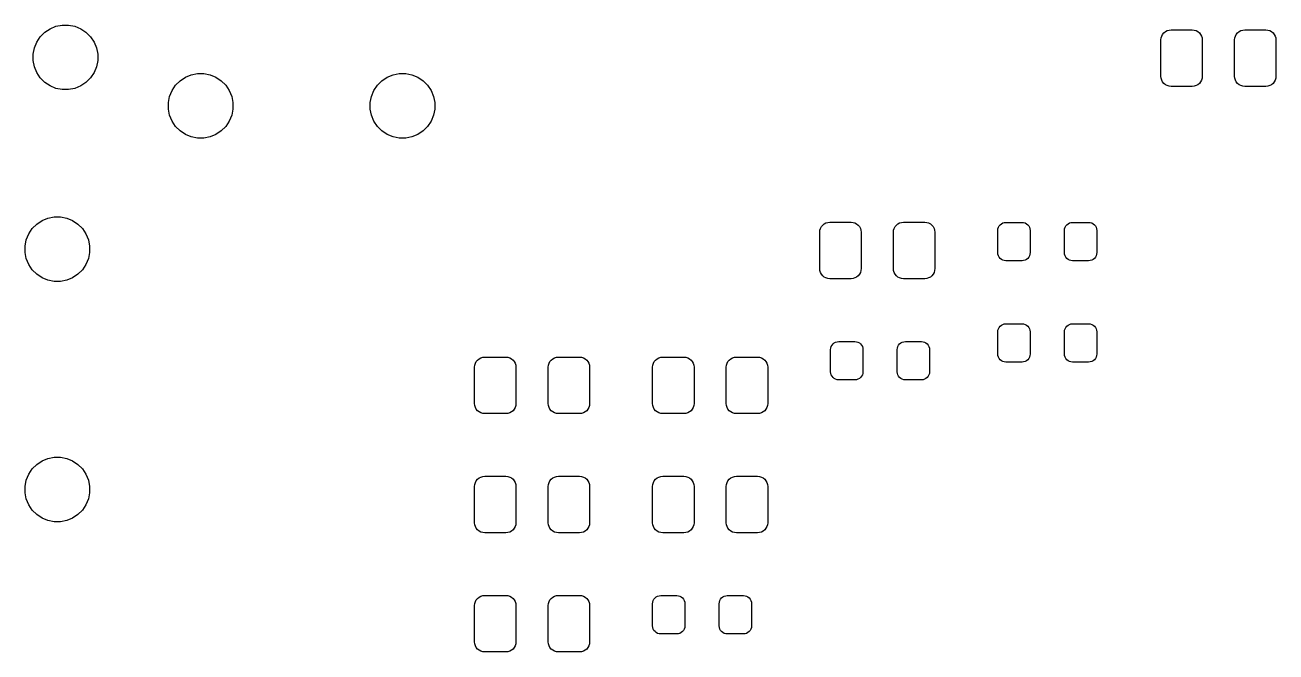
# Model space of a CAD drawing. Extents: x 30 to 486, y -172 to -28.
# Drawn here: x 433.77 to 464.75, y -141.72 to -126.2 of the extents above; entities that cross this region are included whole.
import ezdxf

# ---------------------------------------------------------------- set-up
doc = ezdxf.new("R2010")
doc.units = 0
doc.layers.add('BLACK', color=7, linetype='CONTINUOUS')

msp = doc.modelspace()

# ---------------------------------------------------------------- linework, layer by layer
at = {"layer": 'BLACK', "linetype": 'CONTINUOUS'}
for p, q in [((434.147, -126.49), (434.258, -126.379)), ((434.258, -126.379), (434.389, -126.291)), ((434.389, -126.291), (434.535, -126.231)), ((434.535, -126.231), (434.689, -126.2)), ((434.689, -126.2), (434.847, -126.2)), ((434.847, -126.2), (435.001, -126.231)), ((435.001, -126.231), (435.147, -126.291)), ((435.147, -126.291), (435.278, -126.379)), ((435.278, -126.379), (435.389, -126.49)), ((461.945, -126.431), (461.976, -126.393)), ((461.976, -126.393), (462.014, -126.362)), ((462.014, -126.362), (462.057, -126.339)), ((462.057, -126.339), (462.104, -126.325)), ((462.104, -126.325), (462.153, -126.32)), ((462.153, -126.32), (462.678, -126.32)), ((462.678, -126.32), (462.727, -126.325)), ((462.727, -126.325), (462.774, -126.339)), ((462.774, -126.339), (462.817, -126.362)), ((462.817, -126.362), (462.855, -126.393)), ((462.855, -126.393), (462.886, -126.431)), ((463.77, -126.431), (463.801, -126.393)), ((463.801, -126.393), (463.839, -126.362)), ((463.839, -126.362), (463.882, -126.339)), ((463.882, -126.339), (463.929, -126.325)), ((463.929, -126.325), (463.978, -126.32)), ((463.978, -126.32), (464.503, -126.32)), ((464.503, -126.32), (464.552, -126.325)), ((464.552, -126.325), (464.599, -126.339)), ((464.599, -126.339), (464.642, -126.362)), ((464.642, -126.362), (464.68, -126.393)), ((464.68, -126.393), (464.711, -126.431)), ((433.999, -126.767), (434.059, -126.621)), ((434.059, -126.621), (434.147, -126.49)), ((435.389, -126.49), (435.477, -126.621)), ((435.477, -126.621), (435.537, -126.767)), ((461.903, -126.57), (461.908, -126.521)), ((461.903, -127.47), (461.903, -126.57)), ((461.908, -126.521), (461.922, -126.474)), ((461.922, -126.474), (461.945, -126.431)), ((462.886, -126.431), (462.909, -126.474)), ((462.909, -126.474), (462.923, -126.521)), ((462.923, -126.521), (462.928, -126.57)), ((462.928, -126.57), (462.928, -127.47)), ((463.728, -126.57), (463.733, -126.521)), ((463.728, -127.47), (463.728, -126.57)), ((463.733, -126.521), (463.747, -126.474)), ((463.747, -126.474), (463.77, -126.431)), ((464.711, -126.431), (464.734, -126.474)), ((464.734, -126.474), (464.748, -126.521)), ((464.748, -126.521), (464.753, -126.57)), ((464.753, -126.57), (464.753, -127.47)), ((433.968, -126.921), (433.999, -126.767)), ((433.968, -127.079), (433.968, -126.921)), ((435.537, -126.767), (435.568, -126.921)), ((435.568, -126.921), (435.568, -127.079)), ((433.999, -127.233), (433.968, -127.079)), ((434.059, -127.379), (433.999, -127.233)), ((435.537, -127.233), (435.477, -127.379)), ((435.568, -127.079), (435.537, -127.233)), ((434.147, -127.51), (434.059, -127.379)), ((434.258, -127.621), (434.147, -127.51)), ((434.389, -127.709), (434.258, -127.621)), ((435.278, -127.621), (435.147, -127.709)), ((435.389, -127.51), (435.278, -127.621)), ((435.477, -127.379), (435.389, -127.51)), ((437.497, -127.69), (437.608, -127.579)), ((437.608, -127.579), (437.739, -127.491)), ((437.739, -127.491), (437.885, -127.431)), ((437.885, -127.431), (438.039, -127.4)), ((438.039, -127.4), (438.197, -127.4)), ((438.197, -127.4), (438.351, -127.431)), ((438.351, -127.431), (438.497, -127.491)), ((438.497, -127.491), (438.628, -127.579)), ((438.628, -127.579), (438.739, -127.69)), ((442.497, -127.69), (442.608, -127.579)), ((442.608, -127.579), (442.739, -127.491)), ((442.739, -127.491), (442.885, -127.431)), ((442.885, -127.431), (443.039, -127.4)), ((443.039, -127.4), (443.197, -127.4)), ((443.197, -127.4), (443.351, -127.431)), ((443.351, -127.431), (443.497, -127.491)), ((443.497, -127.491), (443.628, -127.579)), ((443.628, -127.579), (443.739, -127.69)), ((461.908, -127.519), (461.903, -127.47)), ((461.922, -127.566), (461.908, -127.519)), ((461.945, -127.609), (461.922, -127.566)), ((461.976, -127.647), (461.945, -127.609)), ((462.014, -127.678), (461.976, -127.647)), ((462.855, -127.647), (462.817, -127.678)), ((462.886, -127.609), (462.855, -127.647)), ((462.909, -127.566), (462.886, -127.609)), ((462.923, -127.519), (462.909, -127.566)), ((462.928, -127.47), (462.923, -127.519)), ((463.733, -127.519), (463.728, -127.47)), ((463.747, -127.566), (463.733, -127.519)), ((463.77, -127.609), (463.747, -127.566)), ((463.801, -127.647), (463.77, -127.609)), ((463.839, -127.678), (463.801, -127.647)), ((464.68, -127.647), (464.642, -127.678)), ((464.711, -127.609), (464.68, -127.647)), ((464.734, -127.566), (464.711, -127.609)), ((464.748, -127.519), (464.734, -127.566)), ((464.753, -127.47), (464.748, -127.519)), ((434.535, -127.769), (434.389, -127.709)), ((434.689, -127.8), (434.535, -127.769)), ((434.847, -127.8), (434.689, -127.8)), ((435.001, -127.769), (434.847, -127.8)), ((435.147, -127.709), (435.001, -127.769)), ((437.318, -128.121), (437.349, -127.967)), ((437.349, -127.967), (437.409, -127.821)), ((437.409, -127.821), (437.497, -127.69)), ((438.739, -127.69), (438.827, -127.821)), ((438.827, -127.821), (438.887, -127.967)), ((438.887, -127.967), (438.918, -128.121)), ((442.318, -128.121), (442.349, -127.967)), ((442.349, -127.967), (442.409, -127.821)), ((442.409, -127.821), (442.497, -127.69)), ((443.739, -127.69), (443.827, -127.821)), ((443.827, -127.821), (443.887, -127.967)), ((443.887, -127.967), (443.918, -128.121)), ((462.057, -127.701), (462.014, -127.678)), ((462.104, -127.715), (462.057, -127.701)), ((462.153, -127.72), (462.104, -127.715)), ((462.678, -127.72), (462.153, -127.72)), ((462.727, -127.715), (462.678, -127.72)), ((462.774, -127.701), (462.727, -127.715)), ((462.817, -127.678), (462.774, -127.701)), ((463.882, -127.701), (463.839, -127.678)), ((463.929, -127.715), (463.882, -127.701)), ((463.978, -127.72), (463.929, -127.715)), ((464.503, -127.72), (463.978, -127.72)), ((464.552, -127.715), (464.503, -127.72)), ((464.599, -127.701), (464.552, -127.715)), ((464.642, -127.678), (464.599, -127.701)), ((437.318, -128.279), (437.318, -128.121)), ((438.918, -128.121), (438.918, -128.279)), ((442.318, -128.279), (442.318, -128.121)), ((443.918, -128.121), (443.918, -128.279)), ((437.349, -128.433), (437.318, -128.279)), ((437.409, -128.579), (437.349, -128.433)), ((437.497, -128.71), (437.409, -128.579)), ((438.827, -128.579), (438.739, -128.71)), ((438.887, -128.433), (438.827, -128.579)), ((438.918, -128.279), (438.887, -128.433)), ((442.349, -128.433), (442.318, -128.279)), ((442.409, -128.579), (442.349, -128.433)), ((442.497, -128.71), (442.409, -128.579)), ((443.827, -128.579), (443.739, -128.71)), ((443.887, -128.433), (443.827, -128.579)), ((443.918, -128.279), (443.887, -128.433)), ((437.608, -128.821), (437.497, -128.71)), ((437.739, -128.909), (437.608, -128.821)), ((438.628, -128.821), (438.497, -128.909)), ((438.739, -128.71), (438.628, -128.821)), ((442.608, -128.821), (442.497, -128.71)), ((442.739, -128.909), (442.608, -128.821)), ((443.628, -128.821), (443.497, -128.909)), ((443.739, -128.71), (443.628, -128.821)), ((437.885, -128.969), (437.739, -128.909)), ((438.039, -129), (437.885, -128.969)), ((438.197, -129), (438.039, -129)), ((438.351, -128.969), (438.197, -129)), ((438.497, -128.909), (438.351, -128.969)), ((442.885, -128.969), (442.739, -128.909)), ((443.039, -129), (442.885, -128.969)), ((443.197, -129), (443.039, -129)), ((443.351, -128.969), (443.197, -129)), ((443.497, -128.909), (443.351, -128.969)), ((434.058, -131.129), (434.189, -131.041)), ((434.189, -131.041), (434.335, -130.981)), ((434.335, -130.981), (434.489, -130.95)), ((434.489, -130.95), (434.647, -130.95)), ((434.647, -130.95), (434.801, -130.981)), ((434.801, -130.981), (434.947, -131.041)), ((434.947, -131.041), (435.078, -131.129)), ((433.799, -131.517), (433.859, -131.371)), ((433.859, -131.371), (433.947, -131.24)), ((433.947, -131.24), (434.058, -131.129)), ((435.078, -131.129), (435.189, -131.24)), ((435.189, -131.24), (435.277, -131.371)), ((435.277, -131.371), (435.337, -131.517)), ((453.453, -131.33), (453.458, -131.281)), ((453.453, -132.23), (453.453, -131.33)), ((453.458, -131.281), (453.472, -131.234)), ((453.472, -131.234), (453.495, -131.191)), ((453.495, -131.191), (453.526, -131.153)), ((453.526, -131.153), (453.564, -131.122)), ((453.564, -131.122), (453.607, -131.099)), ((453.607, -131.099), (453.654, -131.085)), ((453.654, -131.085), (453.703, -131.08)), ((453.703, -131.08), (454.228, -131.08)), ((454.228, -131.08), (454.277, -131.085)), ((454.277, -131.085), (454.324, -131.099)), ((454.324, -131.099), (454.367, -131.122)), ((454.367, -131.122), (454.405, -131.153)), ((454.405, -131.153), (454.436, -131.191)), ((454.436, -131.191), (454.459, -131.234)), ((454.459, -131.234), (454.473, -131.281)), ((454.473, -131.281), (454.478, -131.33)), ((454.478, -131.33), (454.478, -132.23)), ((455.278, -131.33), (455.283, -131.281)), ((455.278, -132.23), (455.278, -131.33)), ((455.283, -131.281), (455.297, -131.234)), ((455.297, -131.234), (455.32, -131.191)), ((455.32, -131.191), (455.351, -131.153)), ((455.351, -131.153), (455.389, -131.122)), ((455.389, -131.122), (455.432, -131.099)), ((455.432, -131.099), (455.479, -131.085)), ((455.479, -131.085), (455.528, -131.08)), ((455.528, -131.08), (456.053, -131.08)), ((456.053, -131.08), (456.102, -131.085)), ((456.102, -131.085), (456.149, -131.099)), ((456.149, -131.099), (456.192, -131.122)), ((456.192, -131.122), (456.23, -131.153)), ((456.23, -131.153), (456.261, -131.191)), ((456.261, -131.191), (456.284, -131.234)), ((456.284, -131.234), (456.298, -131.281)), ((456.298, -131.281), (456.303, -131.33)), ((456.303, -131.33), (456.303, -132.23)), ((457.863, -131.285), (457.867, -131.246)), ((457.863, -131.835), (457.863, -131.285)), ((457.867, -131.246), (457.878, -131.208)), ((457.878, -131.208), (457.897, -131.174)), ((457.897, -131.174), (457.922, -131.144)), ((457.922, -131.144), (457.952, -131.119)), ((457.952, -131.119), (457.986, -131.1)), ((457.986, -131.1), (458.024, -131.089)), ((458.024, -131.089), (458.063, -131.085)), ((458.063, -131.085), (458.463, -131.085)), ((458.463, -131.085), (458.502, -131.089)), ((458.502, -131.089), (458.54, -131.1)), ((458.54, -131.1), (458.574, -131.119)), ((458.574, -131.119), (458.604, -131.144)), ((458.604, -131.144), (458.629, -131.174)), ((458.629, -131.174), (458.648, -131.208)), ((458.648, -131.208), (458.659, -131.246)), ((458.659, -131.246), (458.663, -131.285)), ((458.663, -131.285), (458.663, -131.835)), ((459.513, -131.285), (459.517, -131.246)), ((459.513, -131.835), (459.513, -131.285)), ((459.517, -131.246), (459.528, -131.208)), ((459.528, -131.208), (459.547, -131.174)), ((459.547, -131.174), (459.572, -131.144)), ((459.572, -131.144), (459.602, -131.119)), ((459.602, -131.119), (459.636, -131.1)), ((459.636, -131.1), (459.674, -131.089)), ((459.674, -131.089), (459.713, -131.085)), ((459.713, -131.085), (460.113, -131.085)), ((460.113, -131.085), (460.152, -131.089)), ((460.152, -131.089), (460.19, -131.1)), ((460.19, -131.1), (460.224, -131.119)), ((460.224, -131.119), (460.254, -131.144)), ((460.254, -131.144), (460.279, -131.174)), ((460.279, -131.174), (460.298, -131.208)), ((460.298, -131.208), (460.309, -131.246)), ((460.309, -131.246), (460.313, -131.285)), ((460.313, -131.285), (460.313, -131.835)), ((433.768, -131.671), (433.799, -131.517)), ((433.768, -131.829), (433.768, -131.671)), ((435.337, -131.517), (435.368, -131.671)), ((435.368, -131.671), (435.368, -131.829)), ((433.799, -131.983), (433.768, -131.829)), ((433.859, -132.129), (433.799, -131.983)), ((435.337, -131.983), (435.277, -132.129)), ((435.368, -131.829), (435.337, -131.983)), ((457.867, -131.874), (457.863, -131.835)), ((457.878, -131.912), (457.867, -131.874)), ((457.897, -131.946), (457.878, -131.912)), ((457.922, -131.976), (457.897, -131.946)), ((457.952, -132.001), (457.922, -131.976)), ((458.604, -131.976), (458.574, -132.001)), ((458.629, -131.946), (458.604, -131.976)), ((458.648, -131.912), (458.629, -131.946)), ((458.659, -131.874), (458.648, -131.912)), ((458.663, -131.835), (458.659, -131.874)), ((459.517, -131.874), (459.513, -131.835)), ((459.528, -131.912), (459.517, -131.874)), ((459.547, -131.946), (459.528, -131.912)), ((459.572, -131.976), (459.547, -131.946)), ((459.602, -132.001), (459.572, -131.976)), ((460.254, -131.976), (460.224, -132.001)), ((460.279, -131.946), (460.254, -131.976)), ((460.298, -131.912), (460.279, -131.946)), ((460.309, -131.874), (460.298, -131.912)), ((460.313, -131.835), (460.309, -131.874)), ((433.947, -132.26), (433.859, -132.129)), ((434.058, -132.371), (433.947, -132.26)), ((435.189, -132.26), (435.078, -132.371)), ((435.277, -132.129), (435.189, -132.26)), ((453.458, -132.279), (453.453, -132.23)), ((453.472, -132.326), (453.458, -132.279)), ((454.473, -132.279), (454.459, -132.326)), ((454.478, -132.23), (454.473, -132.279)), ((455.283, -132.279), (455.278, -132.23)), ((455.297, -132.326), (455.283, -132.279)), ((456.298, -132.279), (456.284, -132.326)), ((456.303, -132.23), (456.298, -132.279)), ((457.986, -132.02), (457.952, -132.001)), ((458.024, -132.031), (457.986, -132.02)), ((458.063, -132.035), (458.024, -132.031)), ((458.463, -132.035), (458.063, -132.035)), ((458.502, -132.031), (458.463, -132.035)), ((458.54, -132.02), (458.502, -132.031)), ((458.574, -132.001), (458.54, -132.02)), ((459.636, -132.02), (459.602, -132.001)), ((459.674, -132.031), (459.636, -132.02)), ((459.713, -132.035), (459.674, -132.031)), ((460.113, -132.035), (459.713, -132.035)), ((460.152, -132.031), (460.113, -132.035)), ((460.19, -132.02), (460.152, -132.031)), ((460.224, -132.001), (460.19, -132.02)), ((434.189, -132.459), (434.058, -132.371)), ((434.335, -132.519), (434.189, -132.459)), ((434.489, -132.55), (434.335, -132.519)), ((434.647, -132.55), (434.489, -132.55)), ((434.801, -132.519), (434.647, -132.55)), ((434.947, -132.459), (434.801, -132.519)), ((435.078, -132.371), (434.947, -132.459)), ((453.495, -132.369), (453.472, -132.326)), ((453.526, -132.407), (453.495, -132.369)), ((453.564, -132.438), (453.526, -132.407)), ((453.607, -132.461), (453.564, -132.438)), ((453.654, -132.475), (453.607, -132.461)), ((453.703, -132.48), (453.654, -132.475)), ((454.228, -132.48), (453.703, -132.48)), ((454.277, -132.475), (454.228, -132.48)), ((454.324, -132.461), (454.277, -132.475)), ((454.367, -132.438), (454.324, -132.461)), ((454.405, -132.407), (454.367, -132.438)), ((454.436, -132.369), (454.405, -132.407)), ((454.459, -132.326), (454.436, -132.369)), ((455.32, -132.369), (455.297, -132.326)), ((455.351, -132.407), (455.32, -132.369)), ((455.389, -132.438), (455.351, -132.407)), ((455.432, -132.461), (455.389, -132.438)), ((455.479, -132.475), (455.432, -132.461)), ((455.528, -132.48), (455.479, -132.475)), ((456.053, -132.48), (455.528, -132.48)), ((456.102, -132.475), (456.053, -132.48)), ((456.149, -132.461), (456.102, -132.475)), ((456.192, -132.438), (456.149, -132.461)), ((456.23, -132.407), (456.192, -132.438)), ((456.261, -132.369), (456.23, -132.407)), ((456.284, -132.326), (456.261, -132.369)), ((457.863, -133.795), (457.867, -133.756)), ((457.863, -134.345), (457.863, -133.795)), ((457.867, -133.756), (457.878, -133.718)), ((457.878, -133.718), (457.897, -133.684)), ((457.897, -133.684), (457.922, -133.654)), ((457.922, -133.654), (457.952, -133.629)), ((457.952, -133.629), (457.986, -133.61)), ((457.986, -133.61), (458.024, -133.599)), ((458.024, -133.599), (458.063, -133.595)), ((458.063, -133.595), (458.463, -133.595)), ((458.463, -133.595), (458.502, -133.599)), ((458.502, -133.599), (458.54, -133.61)), ((458.54, -133.61), (458.574, -133.629)), ((458.574, -133.629), (458.604, -133.654)), ((458.604, -133.654), (458.629, -133.684)), ((458.629, -133.684), (458.648, -133.718)), ((458.648, -133.718), (458.659, -133.756)), ((458.659, -133.756), (458.663, -133.795)), ((458.663, -133.795), (458.663, -134.345)), ((459.513, -133.795), (459.517, -133.756)), ((459.513, -134.345), (459.513, -133.795)), ((459.517, -133.756), (459.528, -133.718)), ((459.528, -133.718), (459.547, -133.684)), ((459.547, -133.684), (459.572, -133.654)), ((459.572, -133.654), (459.602, -133.629)), ((459.602, -133.629), (459.636, -133.61)), ((459.636, -133.61), (459.674, -133.599)), ((459.674, -133.599), (459.713, -133.595)), ((459.713, -133.595), (460.113, -133.595)), ((460.113, -133.595), (460.152, -133.599)), ((460.152, -133.599), (460.19, -133.61)), ((460.19, -133.61), (460.224, -133.629)), ((460.224, -133.629), (460.254, -133.654)), ((460.254, -133.654), (460.279, -133.684)), ((460.279, -133.684), (460.298, -133.718)), ((460.298, -133.718), (460.309, -133.756)), ((460.309, -133.756), (460.313, -133.795)), ((460.313, -133.795), (460.313, -134.345)), ((453.727, -134.196), (453.738, -134.158)), ((453.738, -134.158), (453.757, -134.124)), ((453.757, -134.124), (453.782, -134.094)), ((453.782, -134.094), (453.812, -134.069)), ((453.812, -134.069), (453.846, -134.05)), ((453.846, -134.05), (453.884, -134.039)), ((453.884, -134.039), (453.923, -134.035)), ((453.923, -134.035), (454.323, -134.035)), ((454.323, -134.035), (454.362, -134.039)), ((454.362, -134.039), (454.4, -134.05)), ((454.4, -134.05), (454.434, -134.069)), ((454.434, -134.069), (454.464, -134.094)), ((454.464, -134.094), (454.489, -134.124)), ((454.489, -134.124), (454.508, -134.158)), ((454.508, -134.158), (454.519, -134.196)), ((455.377, -134.196), (455.388, -134.158)), ((455.388, -134.158), (455.407, -134.124)), ((455.407, -134.124), (455.432, -134.094)), ((455.432, -134.094), (455.462, -134.069)), ((455.462, -134.069), (455.496, -134.05)), ((455.496, -134.05), (455.534, -134.039)), ((455.534, -134.039), (455.573, -134.035)), ((455.573, -134.035), (455.973, -134.035)), ((455.973, -134.035), (456.012, -134.039)), ((456.012, -134.039), (456.05, -134.05)), ((456.05, -134.05), (456.084, -134.069)), ((456.084, -134.069), (456.114, -134.094)), ((456.114, -134.094), (456.139, -134.124)), ((456.139, -134.124), (456.158, -134.158)), ((456.158, -134.158), (456.169, -134.196)), ((444.976, -134.493), (445.014, -134.462)), ((445.014, -134.462), (445.057, -134.439)), ((445.057, -134.439), (445.104, -134.425)), ((445.104, -134.425), (445.153, -134.42)), ((445.153, -134.42), (445.678, -134.42)), ((445.678, -134.42), (445.727, -134.425)), ((445.727, -134.425), (445.774, -134.439)), ((445.774, -134.439), (445.817, -134.462)), ((445.817, -134.462), (445.855, -134.493)), ((446.801, -134.493), (446.839, -134.462)), ((446.839, -134.462), (446.882, -134.439)), ((446.882, -134.439), (446.929, -134.425)), ((446.929, -134.425), (446.978, -134.42)), ((446.978, -134.42), (447.503, -134.42)), ((447.503, -134.42), (447.552, -134.425)), ((447.552, -134.425), (447.599, -134.439)), ((447.599, -134.439), (447.642, -134.462)), ((447.642, -134.462), (447.68, -134.493)), ((449.386, -134.493), (449.424, -134.462)), ((449.424, -134.462), (449.467, -134.439)), ((449.467, -134.439), (449.514, -134.425)), ((449.514, -134.425), (449.563, -134.42)), ((449.563, -134.42), (450.088, -134.42)), ((450.088, -134.42), (450.137, -134.425)), ((450.137, -134.425), (450.184, -134.439)), ((450.184, -134.439), (450.227, -134.462)), ((450.227, -134.462), (450.265, -134.493)), ((451.211, -134.493), (451.249, -134.462)), ((451.249, -134.462), (451.292, -134.439)), ((451.292, -134.439), (451.339, -134.425)), ((451.339, -134.425), (451.388, -134.42)), ((451.388, -134.42), (451.913, -134.42)), ((451.913, -134.42), (451.962, -134.425)), ((451.962, -134.425), (452.009, -134.439)), ((452.009, -134.439), (452.052, -134.462)), ((452.052, -134.462), (452.09, -134.493)), ((453.723, -134.235), (453.727, -134.196)), ((453.723, -134.785), (453.723, -134.235)), ((454.519, -134.196), (454.523, -134.235)), ((454.523, -134.235), (454.523, -134.785)), ((455.373, -134.235), (455.377, -134.196)), ((455.373, -134.785), (455.373, -134.235)), ((456.169, -134.196), (456.173, -134.235)), ((456.173, -134.235), (456.173, -134.785)), ((457.867, -134.384), (457.863, -134.345)), ((457.878, -134.422), (457.867, -134.384)), ((457.897, -134.456), (457.878, -134.422)), ((457.922, -134.486), (457.897, -134.456)), ((458.629, -134.456), (458.604, -134.486)), ((458.648, -134.422), (458.629, -134.456)), ((458.659, -134.384), (458.648, -134.422)), ((458.663, -134.345), (458.659, -134.384)), ((459.517, -134.384), (459.513, -134.345)), ((459.528, -134.422), (459.517, -134.384)), ((459.547, -134.456), (459.528, -134.422)), ((459.572, -134.486), (459.547, -134.456)), ((460.279, -134.456), (460.254, -134.486)), ((460.298, -134.422), (460.279, -134.456)), ((460.309, -134.384), (460.298, -134.422)), ((460.313, -134.345), (460.309, -134.384)), ((444.903, -134.67), (444.908, -134.621)), ((444.903, -135.57), (444.903, -134.67)), ((444.908, -134.621), (444.922, -134.574)), ((444.922, -134.574), (444.945, -134.531)), ((444.945, -134.531), (444.976, -134.493)), ((445.855, -134.493), (445.886, -134.531)), ((445.886, -134.531), (445.909, -134.574)), ((445.909, -134.574), (445.923, -134.621)), ((445.923, -134.621), (445.928, -134.67)), ((445.928, -134.67), (445.928, -135.57)), ((446.728, -134.67), (446.733, -134.621)), ((446.728, -135.57), (446.728, -134.67)), ((446.733, -134.621), (446.747, -134.574)), ((446.747, -134.574), (446.77, -134.531)), ((446.77, -134.531), (446.801, -134.493)), ((447.68, -134.493), (447.711, -134.531)), ((447.711, -134.531), (447.734, -134.574)), ((447.734, -134.574), (447.748, -134.621)), ((447.748, -134.621), (447.753, -134.67)), ((447.753, -134.67), (447.753, -135.57)), ((449.313, -134.67), (449.318, -134.621)), ((449.313, -135.57), (449.313, -134.67)), ((449.318, -134.621), (449.332, -134.574)), ((449.332, -134.574), (449.355, -134.531)), ((449.355, -134.531), (449.386, -134.493)), ((450.265, -134.493), (450.296, -134.531)), ((450.296, -134.531), (450.319, -134.574)), ((450.319, -134.574), (450.333, -134.621)), ((450.333, -134.621), (450.338, -134.67)), ((450.338, -134.67), (450.338, -135.57)), ((451.138, -134.67), (451.143, -134.621)), ((451.138, -135.57), (451.138, -134.67)), ((451.143, -134.621), (451.157, -134.574)), ((451.157, -134.574), (451.18, -134.531)), ((451.18, -134.531), (451.211, -134.493)), ((452.09, -134.493), (452.121, -134.531)), ((452.121, -134.531), (452.144, -134.574)), ((452.144, -134.574), (452.158, -134.621)), ((452.158, -134.621), (452.163, -134.67)), ((452.163, -134.67), (452.163, -135.57)), ((457.952, -134.511), (457.922, -134.486)), ((457.986, -134.53), (457.952, -134.511)), ((458.024, -134.541), (457.986, -134.53)), ((458.063, -134.545), (458.024, -134.541)), ((458.463, -134.545), (458.063, -134.545)), ((458.502, -134.541), (458.463, -134.545)), ((458.54, -134.53), (458.502, -134.541)), ((458.574, -134.511), (458.54, -134.53)), ((458.604, -134.486), (458.574, -134.511)), ((459.602, -134.511), (459.572, -134.486)), ((459.636, -134.53), (459.602, -134.511)), ((459.674, -134.541), (459.636, -134.53)), ((459.713, -134.545), (459.674, -134.541)), ((460.113, -134.545), (459.713, -134.545)), ((460.152, -134.541), (460.113, -134.545)), ((460.19, -134.53), (460.152, -134.541)), ((460.224, -134.511), (460.19, -134.53)), ((460.254, -134.486), (460.224, -134.511)), ((453.727, -134.824), (453.723, -134.785)), ((453.738, -134.862), (453.727, -134.824)), ((453.757, -134.896), (453.738, -134.862)), ((453.782, -134.926), (453.757, -134.896)), ((453.812, -134.951), (453.782, -134.926)), ((453.846, -134.97), (453.812, -134.951)), ((453.884, -134.981), (453.846, -134.97)), ((453.923, -134.985), (453.884, -134.981)), ((454.323, -134.985), (453.923, -134.985)), ((454.362, -134.981), (454.323, -134.985)), ((454.4, -134.97), (454.362, -134.981)), ((454.434, -134.951), (454.4, -134.97)), ((454.464, -134.926), (454.434, -134.951)), ((454.489, -134.896), (454.464, -134.926)), ((454.508, -134.862), (454.489, -134.896)), ((454.519, -134.824), (454.508, -134.862)), ((454.523, -134.785), (454.519, -134.824)), ((455.377, -134.824), (455.373, -134.785)), ((455.388, -134.862), (455.377, -134.824)), ((455.407, -134.896), (455.388, -134.862)), ((455.432, -134.926), (455.407, -134.896)), ((455.462, -134.951), (455.432, -134.926)), ((455.496, -134.97), (455.462, -134.951)), ((455.534, -134.981), (455.496, -134.97)), ((455.573, -134.985), (455.534, -134.981)), ((455.973, -134.985), (455.573, -134.985)), ((456.012, -134.981), (455.973, -134.985)), ((456.05, -134.97), (456.012, -134.981)), ((456.084, -134.951), (456.05, -134.97)), ((456.114, -134.926), (456.084, -134.951)), ((456.139, -134.896), (456.114, -134.926)), ((456.158, -134.862), (456.139, -134.896)), ((456.169, -134.824), (456.158, -134.862)), ((456.173, -134.785), (456.169, -134.824)), ((444.908, -135.619), (444.903, -135.57)), ((444.922, -135.666), (444.908, -135.619)), ((444.945, -135.709), (444.922, -135.666)), ((444.976, -135.747), (444.945, -135.709)), ((445.886, -135.709), (445.855, -135.747)), ((445.909, -135.666), (445.886, -135.709)), ((445.923, -135.619), (445.909, -135.666)), ((445.928, -135.57), (445.923, -135.619)), ((446.733, -135.619), (446.728, -135.57)), ((446.747, -135.666), (446.733, -135.619)), ((446.77, -135.709), (446.747, -135.666)), ((446.801, -135.747), (446.77, -135.709)), ((447.711, -135.709), (447.68, -135.747)), ((447.734, -135.666), (447.711, -135.709)), ((447.748, -135.619), (447.734, -135.666)), ((447.753, -135.57), (447.748, -135.619)), ((449.318, -135.619), (449.313, -135.57)), ((449.332, -135.666), (449.318, -135.619)), ((449.355, -135.709), (449.332, -135.666)), ((449.386, -135.747), (449.355, -135.709)), ((450.296, -135.709), (450.265, -135.747)), ((450.319, -135.666), (450.296, -135.709)), ((450.333, -135.619), (450.319, -135.666)), ((450.338, -135.57), (450.333, -135.619)), ((451.143, -135.619), (451.138, -135.57)), ((451.157, -135.666), (451.143, -135.619)), ((451.18, -135.709), (451.157, -135.666)), ((451.211, -135.747), (451.18, -135.709)), ((452.121, -135.709), (452.09, -135.747)), ((452.144, -135.666), (452.121, -135.709)), ((452.158, -135.619), (452.144, -135.666)), ((452.163, -135.57), (452.158, -135.619)), ((445.014, -135.778), (444.976, -135.747)), ((445.057, -135.801), (445.014, -135.778)), ((445.104, -135.815), (445.057, -135.801)), ((445.153, -135.82), (445.104, -135.815)), ((445.678, -135.82), (445.153, -135.82)), ((445.727, -135.815), (445.678, -135.82)), ((445.774, -135.801), (445.727, -135.815)), ((445.817, -135.778), (445.774, -135.801)), ((445.855, -135.747), (445.817, -135.778)), ((446.839, -135.778), (446.801, -135.747)), ((446.882, -135.801), (446.839, -135.778)), ((446.929, -135.815), (446.882, -135.801)), ((446.978, -135.82), (446.929, -135.815)), ((447.503, -135.82), (446.978, -135.82)), ((447.552, -135.815), (447.503, -135.82)), ((447.599, -135.801), (447.552, -135.815)), ((447.642, -135.778), (447.599, -135.801)), ((447.68, -135.747), (447.642, -135.778)), ((449.424, -135.778), (449.386, -135.747)), ((449.467, -135.801), (449.424, -135.778)), ((449.514, -135.815), (449.467, -135.801)), ((449.563, -135.82), (449.514, -135.815)), ((450.088, -135.82), (449.563, -135.82)), ((450.137, -135.815), (450.088, -135.82)), ((450.184, -135.801), (450.137, -135.815)), ((450.227, -135.778), (450.184, -135.801)), ((450.265, -135.747), (450.227, -135.778)), ((451.249, -135.778), (451.211, -135.747)), ((451.292, -135.801), (451.249, -135.778)), ((451.339, -135.815), (451.292, -135.801)), ((451.388, -135.82), (451.339, -135.815)), ((451.913, -135.82), (451.388, -135.82)), ((451.962, -135.815), (451.913, -135.82)), ((452.009, -135.801), (451.962, -135.815)), ((452.052, -135.778), (452.009, -135.801)), ((452.09, -135.747), (452.052, -135.778)), ((434.189, -136.991), (434.335, -136.931)), ((434.335, -136.931), (434.489, -136.9)), ((434.489, -136.9), (434.647, -136.9)), ((434.647, -136.9), (434.801, -136.931)), ((434.801, -136.931), (434.947, -136.991)), ((433.859, -137.321), (433.947, -137.19)), ((433.947, -137.19), (434.058, -137.079)), ((434.058, -137.079), (434.189, -136.991)), ((434.947, -136.991), (435.078, -137.079)), ((435.078, -137.079), (435.189, -137.19)), ((435.189, -137.19), (435.277, -137.321)), ((433.768, -137.621), (433.799, -137.467)), ((433.799, -137.467), (433.859, -137.321)), ((435.277, -137.321), (435.337, -137.467)), ((435.337, -137.467), (435.368, -137.621)), ((444.903, -137.62), (444.908, -137.571)), ((444.908, -137.571), (444.922, -137.524)), ((444.922, -137.524), (444.945, -137.481)), ((444.945, -137.481), (444.976, -137.443)), ((444.976, -137.443), (445.014, -137.412)), ((445.014, -137.412), (445.057, -137.389)), ((445.057, -137.389), (445.104, -137.375)), ((445.104, -137.375), (445.153, -137.37)), ((445.153, -137.37), (445.678, -137.37)), ((445.678, -137.37), (445.727, -137.375)), ((445.727, -137.375), (445.774, -137.389)), ((445.774, -137.389), (445.817, -137.412)), ((445.817, -137.412), (445.855, -137.443)), ((445.855, -137.443), (445.886, -137.481)), ((445.886, -137.481), (445.909, -137.524)), ((445.909, -137.524), (445.923, -137.571)), ((445.923, -137.571), (445.928, -137.62)), ((446.728, -137.62), (446.733, -137.571)), ((446.733, -137.571), (446.747, -137.524)), ((446.747, -137.524), (446.77, -137.481)), ((446.77, -137.481), (446.801, -137.443)), ((446.801, -137.443), (446.839, -137.412)), ((446.839, -137.412), (446.882, -137.389)), ((446.882, -137.389), (446.929, -137.375)), ((446.929, -137.375), (446.978, -137.37)), ((446.978, -137.37), (447.503, -137.37)), ((447.503, -137.37), (447.552, -137.375)), ((447.552, -137.375), (447.599, -137.389)), ((447.599, -137.389), (447.642, -137.412)), ((447.642, -137.412), (447.68, -137.443)), ((447.68, -137.443), (447.711, -137.481)), ((447.711, -137.481), (447.734, -137.524)), ((447.734, -137.524), (447.748, -137.571)), ((447.748, -137.571), (447.753, -137.62)), ((449.313, -137.62), (449.318, -137.571)), ((449.318, -137.571), (449.332, -137.524)), ((449.332, -137.524), (449.355, -137.481)), ((449.355, -137.481), (449.386, -137.443)), ((449.386, -137.443), (449.424, -137.412)), ((449.424, -137.412), (449.467, -137.389)), ((449.467, -137.389), (449.514, -137.375)), ((449.514, -137.375), (449.563, -137.37)), ((449.563, -137.37), (450.088, -137.37)), ((450.088, -137.37), (450.137, -137.375)), ((450.137, -137.375), (450.184, -137.389)), ((450.184, -137.389), (450.227, -137.412)), ((450.227, -137.412), (450.265, -137.443)), ((450.265, -137.443), (450.296, -137.481)), ((450.296, -137.481), (450.319, -137.524)), ((450.319, -137.524), (450.333, -137.571)), ((450.333, -137.571), (450.338, -137.62)), ((451.138, -137.62), (451.143, -137.571)), ((451.143, -137.571), (451.157, -137.524)), ((451.157, -137.524), (451.18, -137.481)), ((451.18, -137.481), (451.211, -137.443)), ((451.211, -137.443), (451.249, -137.412)), ((451.249, -137.412), (451.292, -137.389)), ((451.292, -137.389), (451.339, -137.375)), ((451.339, -137.375), (451.388, -137.37)), ((451.388, -137.37), (451.913, -137.37)), ((451.913, -137.37), (451.962, -137.375)), ((451.962, -137.375), (452.009, -137.389)), ((452.009, -137.389), (452.052, -137.412)), ((452.052, -137.412), (452.09, -137.443)), ((452.09, -137.443), (452.121, -137.481)), ((452.121, -137.481), (452.144, -137.524)), ((452.144, -137.524), (452.158, -137.571)), ((452.158, -137.571), (452.163, -137.62)), ((433.768, -137.779), (433.768, -137.621)), ((433.799, -137.933), (433.768, -137.779)), ((435.368, -137.779), (435.337, -137.933)), ((435.368, -137.621), (435.368, -137.779)), ((444.903, -138.52), (444.903, -137.62)), ((445.928, -137.62), (445.928, -138.52)), ((446.728, -138.52), (446.728, -137.62)), ((447.753, -137.62), (447.753, -138.52)), ((449.313, -138.52), (449.313, -137.62)), ((450.338, -137.62), (450.338, -138.52)), ((451.138, -138.52), (451.138, -137.62)), ((452.163, -137.62), (452.163, -138.52)), ((433.859, -138.079), (433.799, -137.933)), ((433.947, -138.21), (433.859, -138.079)), ((435.277, -138.079), (435.189, -138.21)), ((435.337, -137.933), (435.277, -138.079)), ((434.058, -138.321), (433.947, -138.21)), ((434.189, -138.409), (434.058, -138.321)), ((434.335, -138.469), (434.189, -138.409)), ((434.489, -138.5), (434.335, -138.469)), ((434.647, -138.5), (434.489, -138.5)), ((434.801, -138.469), (434.647, -138.5)), ((434.947, -138.409), (434.801, -138.469)), ((435.078, -138.321), (434.947, -138.409)), ((435.189, -138.21), (435.078, -138.321)), ((444.908, -138.569), (444.903, -138.52)), ((444.922, -138.616), (444.908, -138.569)), ((444.945, -138.659), (444.922, -138.616)), ((444.976, -138.697), (444.945, -138.659)), ((445.014, -138.728), (444.976, -138.697)), ((445.057, -138.751), (445.014, -138.728)), ((445.104, -138.765), (445.057, -138.751)), ((445.153, -138.77), (445.104, -138.765)), ((445.678, -138.77), (445.153, -138.77)), ((445.727, -138.765), (445.678, -138.77)), ((445.774, -138.751), (445.727, -138.765)), ((445.817, -138.728), (445.774, -138.751)), ((445.855, -138.697), (445.817, -138.728)), ((445.886, -138.659), (445.855, -138.697)), ((445.909, -138.616), (445.886, -138.659)), ((445.923, -138.569), (445.909, -138.616)), ((445.928, -138.52), (445.923, -138.569)), ((446.733, -138.569), (446.728, -138.52)), ((446.747, -138.616), (446.733, -138.569)), ((446.77, -138.659), (446.747, -138.616)), ((446.801, -138.697), (446.77, -138.659)), ((446.839, -138.728), (446.801, -138.697)), ((446.882, -138.751), (446.839, -138.728)), ((446.929, -138.765), (446.882, -138.751)), ((446.978, -138.77), (446.929, -138.765)), ((447.503, -138.77), (446.978, -138.77)), ((447.552, -138.765), (447.503, -138.77)), ((447.599, -138.751), (447.552, -138.765)), ((447.642, -138.728), (447.599, -138.751)), ((447.68, -138.697), (447.642, -138.728)), ((447.711, -138.659), (447.68, -138.697)), ((447.734, -138.616), (447.711, -138.659)), ((447.748, -138.569), (447.734, -138.616)), ((447.753, -138.52), (447.748, -138.569)), ((449.318, -138.569), (449.313, -138.52)), ((449.332, -138.616), (449.318, -138.569)), ((449.355, -138.659), (449.332, -138.616)), ((449.386, -138.697), (449.355, -138.659)), ((449.424, -138.728), (449.386, -138.697)), ((449.467, -138.751), (449.424, -138.728)), ((449.514, -138.765), (449.467, -138.751)), ((449.563, -138.77), (449.514, -138.765)), ((450.088, -138.77), (449.563, -138.77)), ((450.137, -138.765), (450.088, -138.77)), ((450.184, -138.751), (450.137, -138.765)), ((450.227, -138.728), (450.184, -138.751)), ((450.265, -138.697), (450.227, -138.728)), ((450.296, -138.659), (450.265, -138.697)), ((450.319, -138.616), (450.296, -138.659)), ((450.333, -138.569), (450.319, -138.616)), ((450.338, -138.52), (450.333, -138.569)), ((451.143, -138.569), (451.138, -138.52)), ((451.157, -138.616), (451.143, -138.569)), ((451.18, -138.659), (451.157, -138.616)), ((451.211, -138.697), (451.18, -138.659)), ((451.249, -138.728), (451.211, -138.697)), ((451.292, -138.751), (451.249, -138.728)), ((451.339, -138.765), (451.292, -138.751)), ((451.388, -138.77), (451.339, -138.765)), ((451.913, -138.77), (451.388, -138.77)), ((451.962, -138.765), (451.913, -138.77)), ((452.009, -138.751), (451.962, -138.765)), ((452.052, -138.728), (452.009, -138.751)), ((452.09, -138.697), (452.052, -138.728)), ((452.121, -138.659), (452.09, -138.697)), ((452.144, -138.616), (452.121, -138.659)), ((452.158, -138.569), (452.144, -138.616)), ((452.163, -138.52), (452.158, -138.569)), ((444.976, -140.393), (445.014, -140.362)), ((445.014, -140.362), (445.057, -140.339)), ((445.057, -140.339), (445.104, -140.325)), ((445.104, -140.325), (445.153, -140.32)), ((445.153, -140.32), (445.678, -140.32)), ((445.678, -140.32), (445.727, -140.325)), ((445.727, -140.325), (445.774, -140.339)), ((445.774, -140.339), (445.817, -140.362)), ((445.817, -140.362), (445.855, -140.393)), ((446.801, -140.393), (446.839, -140.362)), ((446.839, -140.362), (446.882, -140.339)), ((446.882, -140.339), (446.929, -140.325)), ((446.929, -140.325), (446.978, -140.32)), ((446.978, -140.32), (447.503, -140.32)), ((447.503, -140.32), (447.552, -140.325)), ((447.552, -140.325), (447.599, -140.339)), ((447.599, -140.339), (447.642, -140.362)), ((447.642, -140.362), (447.68, -140.393)), ((449.372, -140.384), (449.402, -140.359)), ((449.402, -140.359), (449.436, -140.34)), ((449.436, -140.34), (449.474, -140.329)), ((449.474, -140.329), (449.513, -140.325)), ((449.513, -140.325), (449.913, -140.325)), ((449.913, -140.325), (449.952, -140.329)), ((449.952, -140.329), (449.99, -140.34)), ((449.99, -140.34), (450.024, -140.359)), ((450.024, -140.359), (450.054, -140.384)), ((451.022, -140.384), (451.052, -140.359)), ((451.052, -140.359), (451.086, -140.34)), ((451.086, -140.34), (451.124, -140.329)), ((451.124, -140.329), (451.163, -140.325)), ((451.163, -140.325), (451.563, -140.325)), ((451.563, -140.325), (451.602, -140.329)), ((451.602, -140.329), (451.64, -140.34)), ((451.64, -140.34), (451.674, -140.359)), ((451.674, -140.359), (451.704, -140.384)), ((444.903, -140.57), (444.908, -140.521)), ((444.903, -141.47), (444.903, -140.57)), ((444.908, -140.521), (444.922, -140.474)), ((444.922, -140.474), (444.945, -140.431)), ((444.945, -140.431), (444.976, -140.393)), ((445.855, -140.393), (445.886, -140.431)), ((445.886, -140.431), (445.909, -140.474)), ((445.909, -140.474), (445.923, -140.521)), ((445.923, -140.521), (445.928, -140.57)), ((445.928, -140.57), (445.928, -141.47)), ((446.728, -140.57), (446.733, -140.521)), ((446.728, -141.47), (446.728, -140.57)), ((446.733, -140.521), (446.747, -140.474)), ((446.747, -140.474), (446.77, -140.431)), ((446.77, -140.431), (446.801, -140.393)), ((447.68, -140.393), (447.711, -140.431)), ((447.711, -140.431), (447.734, -140.474)), ((447.734, -140.474), (447.748, -140.521)), ((447.748, -140.521), (447.753, -140.57)), ((447.753, -140.57), (447.753, -141.47)), ((449.313, -140.525), (449.317, -140.486)), ((449.313, -141.075), (449.313, -140.525)), ((449.317, -140.486), (449.328, -140.448)), ((449.328, -140.448), (449.347, -140.414)), ((449.347, -140.414), (449.372, -140.384)), ((450.054, -140.384), (450.079, -140.414)), ((450.079, -140.414), (450.098, -140.448)), ((450.098, -140.448), (450.109, -140.486)), ((450.109, -140.486), (450.113, -140.525)), ((450.113, -140.525), (450.113, -141.075)), ((450.963, -140.525), (450.967, -140.486)), ((450.963, -141.075), (450.963, -140.525)), ((450.967, -140.486), (450.978, -140.448)), ((450.978, -140.448), (450.997, -140.414)), ((450.997, -140.414), (451.022, -140.384)), ((451.704, -140.384), (451.729, -140.414)), ((451.729, -140.414), (451.748, -140.448)), ((451.748, -140.448), (451.759, -140.486)), ((451.759, -140.486), (451.763, -140.525)), ((451.763, -140.525), (451.763, -141.075)), ((449.317, -141.114), (449.313, -141.075)), ((449.328, -141.152), (449.317, -141.114)), ((449.347, -141.186), (449.328, -141.152)), ((449.372, -141.216), (449.347, -141.186)), ((449.402, -141.241), (449.372, -141.216)), ((449.436, -141.26), (449.402, -141.241)), ((449.474, -141.271), (449.436, -141.26)), ((449.513, -141.275), (449.474, -141.271)), ((449.913, -141.275), (449.513, -141.275)), ((449.952, -141.271), (449.913, -141.275)), ((449.99, -141.26), (449.952, -141.271)), ((450.024, -141.241), (449.99, -141.26)), ((450.054, -141.216), (450.024, -141.241)), ((450.079, -141.186), (450.054, -141.216)), ((450.098, -141.152), (450.079, -141.186)), ((450.109, -141.114), (450.098, -141.152)), ((450.113, -141.075), (450.109, -141.114)), ((450.967, -141.114), (450.963, -141.075)), ((450.978, -141.152), (450.967, -141.114)), ((450.997, -141.186), (450.978, -141.152)), ((451.022, -141.216), (450.997, -141.186)), ((451.052, -141.241), (451.022, -141.216)), ((451.086, -141.26), (451.052, -141.241)), ((451.124, -141.271), (451.086, -141.26)), ((451.163, -141.275), (451.124, -141.271)), ((451.563, -141.275), (451.163, -141.275)), ((451.602, -141.271), (451.563, -141.275)), ((451.64, -141.26), (451.602, -141.271)), ((451.674, -141.241), (451.64, -141.26)), ((451.704, -141.216), (451.674, -141.241)), ((451.729, -141.186), (451.704, -141.216)), ((451.748, -141.152), (451.729, -141.186)), ((451.759, -141.114), (451.748, -141.152)), ((451.763, -141.075), (451.759, -141.114)), ((444.908, -141.519), (444.903, -141.47)), ((444.922, -141.566), (444.908, -141.519)), ((444.945, -141.609), (444.922, -141.566)), ((445.909, -141.566), (445.886, -141.609)), ((445.923, -141.519), (445.909, -141.566)), ((445.928, -141.47), (445.923, -141.519)), ((446.733, -141.519), (446.728, -141.47)), ((446.747, -141.566), (446.733, -141.519)), ((446.77, -141.609), (446.747, -141.566)), ((447.734, -141.566), (447.711, -141.609)), ((447.748, -141.519), (447.734, -141.566)), ((447.753, -141.47), (447.748, -141.519)), ((444.976, -141.647), (444.945, -141.609)), ((445.014, -141.678), (444.976, -141.647)), ((445.057, -141.701), (445.014, -141.678)), ((445.104, -141.715), (445.057, -141.701)), ((445.153, -141.72), (445.104, -141.715)), ((445.678, -141.72), (445.153, -141.72)), ((445.727, -141.715), (445.678, -141.72)), ((445.774, -141.701), (445.727, -141.715)), ((445.817, -141.678), (445.774, -141.701)), ((445.855, -141.647), (445.817, -141.678)), ((445.886, -141.609), (445.855, -141.647)), ((446.801, -141.647), (446.77, -141.609)), ((446.839, -141.678), (446.801, -141.647)), ((446.882, -141.701), (446.839, -141.678)), ((446.929, -141.715), (446.882, -141.701)), ((446.978, -141.72), (446.929, -141.715)), ((447.503, -141.72), (446.978, -141.72)), ((447.552, -141.715), (447.503, -141.72)), ((447.599, -141.701), (447.552, -141.715)), ((447.642, -141.678), (447.599, -141.701)), ((447.68, -141.647), (447.642, -141.678)), ((447.711, -141.609), (447.68, -141.647))]:
    msp.add_line(p, q, dxfattribs=at)

doc.saveas('drawing.dxf')
